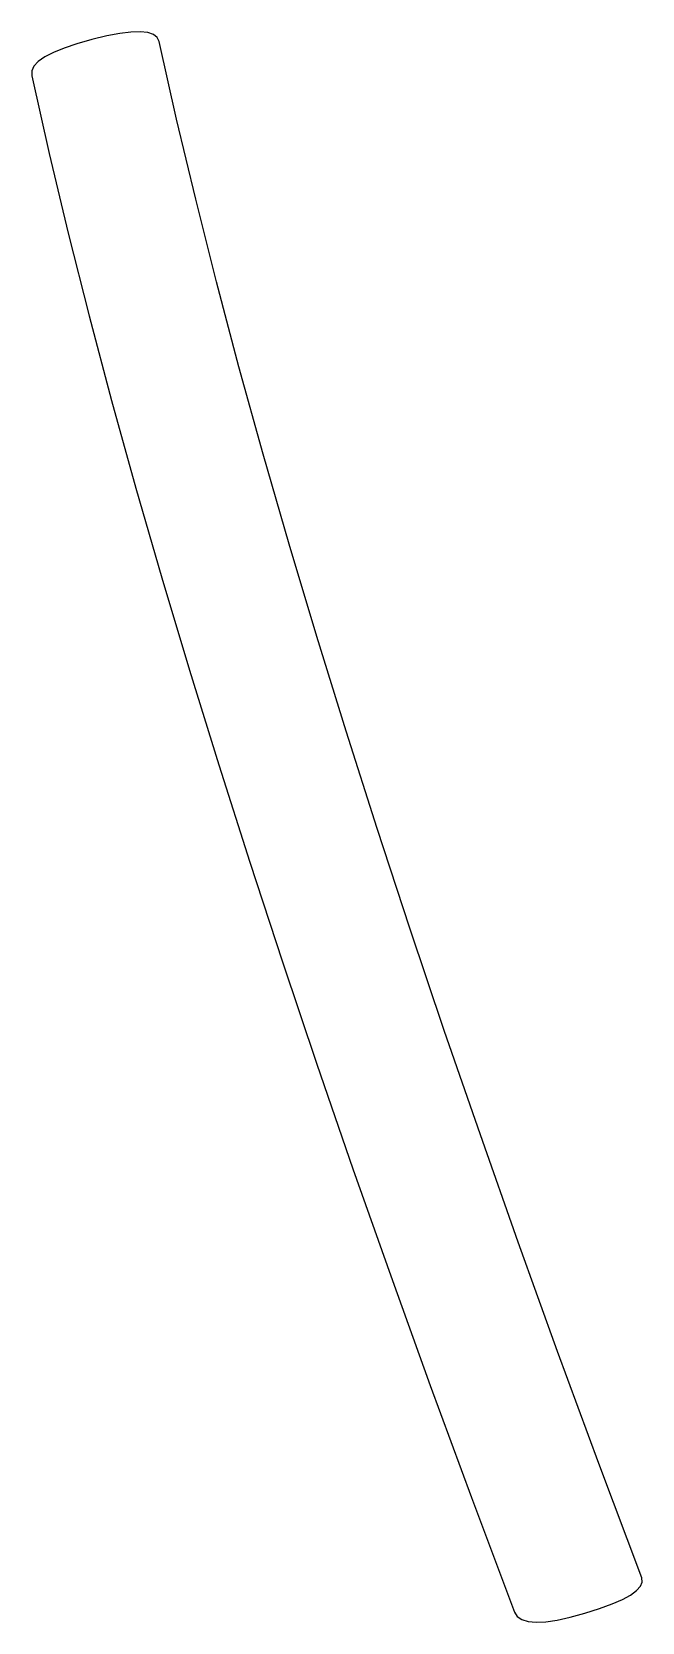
# Model space of a CAD drawing. Extents: x 0 to 8.2, y -1.3 to 20.
import ezdxf

# ---------------------------------------------------------------- set-up
doc = ezdxf.new("R2010")
doc.units = 0
doc.layers.get('0').update_dxf_attribs({"linetype": 'CONTINUOUS'})

msp = doc.modelspace()

# ---------------------------------------------------------------- linework, layer by layer
at = {"color": 0}
for p, q in [((0.605, 19.86), (0.432, 19.803)), ((0.806, 19.917), (0.605, 19.86)), ((1.005, 19.965), (0.806, 19.917)), ((1.18, 19.998), (1.005, 19.965)), ((1.33, 20.017), (1.18, 19.998)), ((1.455, 20.021), (1.33, 20.017)), ((1.555, 20.01), (1.455, 20.021)), ((1.631, 19.984), (1.555, 20.01)), ((1.682, 19.944), (1.631, 19.984)), ((1.708, 19.889), (1.682, 19.944)), ((1.942, 18.848), (1.708, 19.889)), ((0.087, 19.622), (0.029, 19.56)), ((0.174, 19.684), (0.087, 19.622)), ((0.289, 19.744), (0.174, 19.684)), ((0.432, 19.803), (0.289, 19.744)), ((0.029, 19.56), (0, 19.496)), ((0, 19.496), (0, 19.431)), ((0, 19.431), (0.234, 18.391)), ((2.198, 17.775), (1.942, 18.848)), ((0.234, 18.391), (0.49, 17.319)), ((2.477, 16.668), (2.198, 17.775)), ((0.49, 17.319), (0.769, 16.214)), ((2.779, 15.529), (2.477, 16.668)), ((0.769, 16.214), (1.071, 15.076)), ((3.104, 14.356), (2.779, 15.529)), ((1.071, 15.076), (1.396, 13.904)), ((3.452, 13.151), (3.104, 14.356)), ((1.396, 13.904), (1.743, 12.699)), ((3.822, 11.913), (3.452, 13.151)), ((1.743, 12.699), (2.114, 11.462)), ((4.215, 10.642), (3.822, 11.913)), ((2.114, 11.462), (2.507, 10.191)), ((4.631, 9.339), (4.215, 10.642)), ((2.507, 10.191), (2.923, 8.887)), ((5.07, 8.002), (4.631, 9.339)), ((2.923, 8.887), (3.362, 7.55)), ((5.531, 6.632), (5.07, 8.002)), ((3.362, 7.55), (3.823, 6.18)), ((6.016, 5.23), (5.531, 6.632)), ((3.823, 6.18), (4.307, 4.777)), ((6.523, 3.795), (6.016, 5.23)), ((4.307, 4.777), (4.814, 3.341)), ((7.053, 2.327), (6.523, 3.795)), ((4.814, 3.341), (5.344, 1.871)), ((7.605, 0.826), (7.053, 2.327)), ((5.344, 1.871), (5.897, 0.369)), ((8.181, -0.708), (7.605, 0.826)), ((5.897, 0.369), (6.472, -1.167)), ((8.112, -0.879), (8.164, -0.821)), ((8.164, -0.821), (8.187, -0.764)), ((8.187, -0.764), (8.181, -0.708)), ((7.614, -1.118), (7.782, -1.057)), ((7.782, -1.057), (7.921, -0.997)), ((7.921, -0.997), (8.031, -0.938)), ((8.031, -0.938), (8.112, -0.879)), ((6.472, -1.167), (6.511, -1.225)), ((6.511, -1.225), (6.573, -1.266)), ((6.573, -1.266), (6.657, -1.292)), ((6.893, -1.296), (7.045, -1.273)), ((7.045, -1.273), (7.22, -1.235)), ((7.22, -1.235), (7.417, -1.181)), ((7.417, -1.181), (7.614, -1.118)), ((6.657, -1.292), (6.764, -1.302)), ((6.764, -1.302), (6.893, -1.296))]:
    msp.add_line(p, q, dxfattribs=at)

doc.saveas('drawing.dxf')
